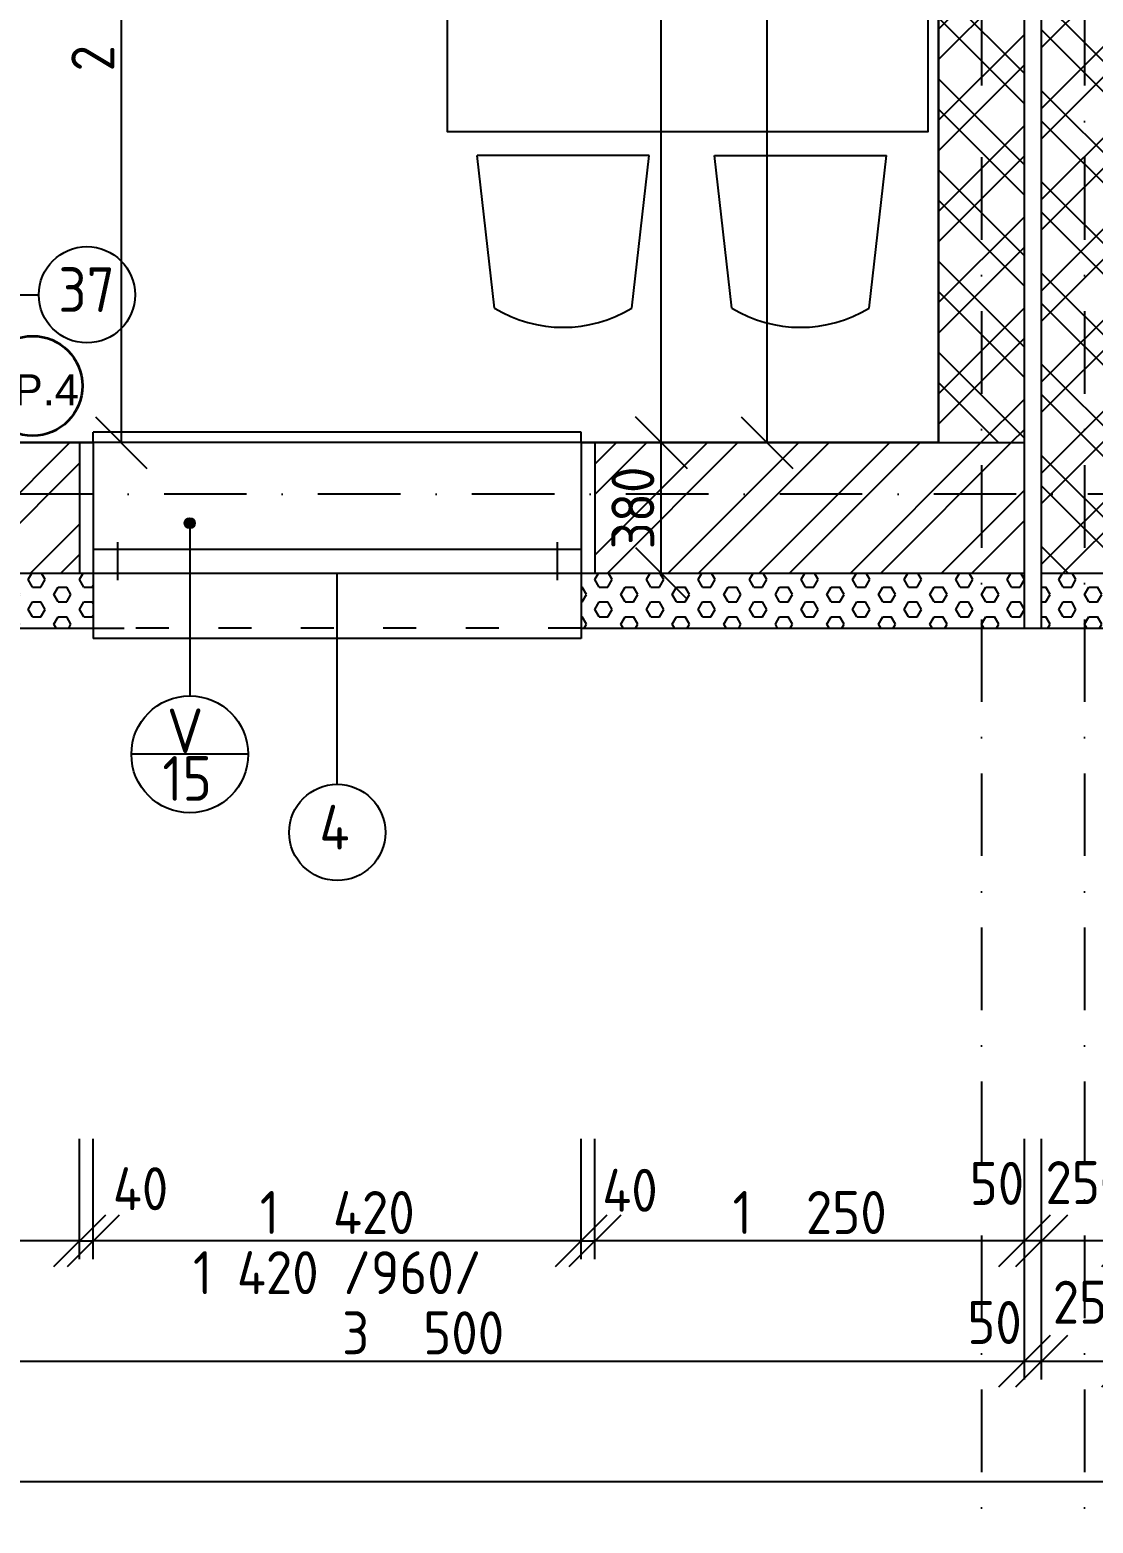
# Model space of a CAD drawing. Extents: x 4511820 to 5180432, y -1526536 to -944957.
# Drawn here: x 5119868 to 5122962, y -1126607 to -1122264 of the extents above; entities that cross this region are included whole.
import ezdxf

# ---------------------------------------------------------------- set-up
doc = ezdxf.new("R2010")
doc.units = 0
doc.header["$MEASUREMENT"] = 0
doc.linetypes.add('ACAD_ISO03W100', pattern=[30, 12, -18])
doc.linetypes.add('BODKOCIARKOVANA_3', pattern=[5.6, 3, -1.3, 0, -1.3])
doc.layers.get('0').update_dxf_attribs({"linetype": 'CONTINUOUS'})
doc.layers.get('Defpoints').update_dxf_attribs({"color": 61, "linetype": 'CONTINUOUS'})
for name, color, linetype in [('KÓTY', 4, 'CONTINUOUS'), ('MÚRY', 1, 'CONTINUOUS'), ('OKNÁ', 143, 'CONTINUOUS'), ('osi', 253, 'CONTINUOUS'), ('Plochy', 41, 'CONTINUOUS'), ('TENKÁ', 7, 'CONTINUOUS'), ('ZARIADENIE', 47, 'CONTINUOUS'), ('ŠRAFY', 82, 'CONTINUOUS')]:
    doc.layers.add(name, color=color, linetype=linetype)
doc.layers.add('preklady', color=74, linetype='CONTINUOUS', lineweight=35)
doc.styles.add('ARIAL', font='arial.ttf')
doc.styles.add('STYLE1', font='isocp.shx')
doc.dimstyles.new('STANDARD-50', dxfattribs={"dimtxt": 125, "dimasz": 150, "dimexe": 10, "dimexo": 200, "dimgap": 20, "dimtad": 1, "dimdsep": 46, "dimlunit": 6, "dimtxsty": 'STYLE1', "dimblk1": 'OBLIQUE', "dimblk2": 'OBLIQUE', "dimsah": 1, "dimcen": 2.5, "dimse1": 1, "dimse2": 1, "dimadec": 0, "dimazin": 0, "dimtfac": 1, "dimtmove": 1, "dimatfit": 3, "dimldrblk": 'OBLIQUE', "dimfxl": 1, "dimtolj": 1, "dimtzin": 0, "dimarcsym": 0})
pattern_1 = [(45, (584112, 91563.12), (-132.5825215, 132.5825215), []), (45, (584200.39, 91563.12), (-132.5825215, 132.5825215), [])]
pattern_2 = [(135, (515810.9, 43955.85), (-132.5825215, -132.5825215), []), (135, (515810.9, 44044.24), (-132.5825215, -132.5825215), [])]

# ---------------------------------------------------------------- blocks, each defined once
blk = doc.blocks.new('_OBLIQUE')
at = {"color": 0, "linetype": 'ByBlock'}
blk.add_line((-0.5, -0.5), (0.5, 0.5), dxfattribs=at)
blk = doc.blocks.new('*D12625')
at = {"layer": 'Defpoints', "color": 0}
for p in [(5109612.5, -1122298.2), (5142602.5, -1123738.2), (5142602.5, -1126486.1)]:
    blk.add_point(p, dxfattribs=at)
at = {"layer": 'KÓTY', "color": 0, "lineweight": -2}
blk.add_line((5109612.5, -1126486.1), (5142602.5, -1126486.1), dxfattribs=at)
at = {"layer": 'KÓTY', "color": 0, "linetype": 'ByBlock', "lineweight": -2, "xscale": 150, "yscale": 150, "zscale": 150, "rotation": 180}
blk.add_blockref('_OBLIQUE', (5109612.5, -1126486.1), dxfattribs=at)
at = {"layer": 'KÓTY', "color": 0, "linetype": 'ByBlock', "lineweight": -2, "xscale": 150, "yscale": 150, "zscale": 150}
blk.add_blockref('_OBLIQUE', (5142602.5, -1126486.1), dxfattribs=at)
at = {"layer": 'KÓTY', "color": 0, "insert": (5126107.5, -1126403.6), "char_height": 125, "attachment_point": 5, "style": 'STYLE1'}
blk.add_mtext('\\A1;32ﾠ990', dxfattribs=at)
blk = doc.blocks.new('*D12634')
at = {"layer": 'Defpoints', "color": 0}
for p in [(5119262.5, -1122404.2), (5122762.5, -1123844.2), (5122762.5, -1126136.1)]:
    blk.add_point(p, dxfattribs=at)
at = {"layer": 'KÓTY', "color": 0, "lineweight": -2}
blk.add_line((5119262.5, -1126136.1), (5122762.5, -1126136.1), dxfattribs=at)
at = {"layer": 'KÓTY', "color": 0, "linetype": 'ByBlock', "lineweight": -2, "xscale": 150, "yscale": 150, "zscale": 150, "rotation": 180}
blk.add_blockref('_OBLIQUE', (5119262.5, -1126136.1), dxfattribs=at)
at = {"layer": 'KÓTY', "color": 0, "linetype": 'ByBlock', "lineweight": -2, "xscale": 150, "yscale": 150, "zscale": 150}
blk.add_blockref('_OBLIQUE', (5122762.5, -1126136.1), dxfattribs=at)
at = {"layer": 'KÓTY', "color": 0, "insert": (5121012.5, -1126053.6), "char_height": 125, "attachment_point": 5, "style": 'STYLE1'}
blk.add_mtext('\\A1;3ﾠ500', dxfattribs=at)
blk = doc.blocks.new('*D12635')
at = {"layer": 'Defpoints', "color": 0}
for p in [(5122762.5, -1123844.2), (5122812.5, -1123844.2), (5122812.5, -1126136.1)]:
    blk.add_point(p, dxfattribs=at)
at = {"layer": 'KÓTY', "color": 0, "lineweight": -2}
blk.add_line((5122762.5, -1126136.1), (5122812.5, -1126136.1), dxfattribs=at)
at = {"layer": 'KÓTY', "color": 0, "linetype": 'ByBlock', "lineweight": -2, "xscale": 150, "yscale": 150, "zscale": 150, "rotation": 180}
blk.add_blockref('_OBLIQUE', (5122762.5, -1126136.1), dxfattribs=at)
at = {"layer": 'KÓTY', "color": 0, "linetype": 'ByBlock', "lineweight": -2, "xscale": 150, "yscale": 150, "zscale": 150}
blk.add_blockref('_OBLIQUE', (5122812.5, -1126136.1), dxfattribs=at)
at = {"layer": 'KÓTY', "color": 0, "insert": (5122675.5, -1126023.5), "char_height": 125, "attachment_point": 5, "style": 'STYLE1'}
blk.add_mtext('\\A1;50', dxfattribs=at)
blk = doc.blocks.new('*D12636')
at = {"layer": 'Defpoints', "color": 0}
for p in [(5122812.5, -1123844.2), (5123062.5, -1123844.2), (5123062.5, -1126136.1)]:
    blk.add_point(p, dxfattribs=at)
at = {"layer": 'KÓTY', "color": 0, "lineweight": -2}
blk.add_line((5122812.5, -1126136.1), (5123062.5, -1126136.1), dxfattribs=at)
at = {"layer": 'KÓTY', "color": 0, "linetype": 'ByBlock', "lineweight": -2, "xscale": 150, "yscale": 150, "zscale": 150, "rotation": 180}
blk.add_blockref('_OBLIQUE', (5122812.5, -1126136.1), dxfattribs=at)
at = {"layer": 'KÓTY', "color": 0, "linetype": 'ByBlock', "lineweight": -2, "xscale": 150, "yscale": 150, "zscale": 150}
blk.add_blockref('_OBLIQUE', (5123062.5, -1126136.1), dxfattribs=at)
at = {"layer": 'KÓTY', "color": 0, "insert": (5122962.5, -1125964.5), "char_height": 125, "attachment_point": 5, "style": 'STYLE1'}
blk.add_mtext('\\A1;250', dxfattribs=at)
blk = doc.blocks.new('*D12658')
at = {"layer": 'Defpoints', "color": 0}
for p in [(5123062.5, -1122416.7), (5122812.5, -1123844.2), (5122812.5, -1125786.1)]:
    blk.add_point(p, dxfattribs=at)
at = {"layer": 'KÓTY', "color": 0, "lineweight": -2}
blk.add_line((5123062.5, -1125786.1), (5122812.5, -1125786.1), dxfattribs=at)
at = {"layer": 'KÓTY', "color": 0, "linetype": 'ByBlock', "lineweight": -2, "xscale": 150, "yscale": 150, "zscale": 150, "rotation": 180}
blk.add_blockref('_OBLIQUE', (5122812.5, -1125786.1), dxfattribs=at)
at = {"layer": 'KÓTY', "color": 0, "linetype": 'ByBlock', "lineweight": -2, "xscale": 150, "yscale": 150, "zscale": 150}
blk.add_blockref('_OBLIQUE', (5123062.5, -1125786.1), dxfattribs=at)
at = {"layer": 'KÓTY', "color": 0, "insert": (5122941.5, -1125616.5), "char_height": 125, "attachment_point": 5, "style": 'STYLE1'}
blk.add_mtext('\\A1;250', dxfattribs=at)
blk = doc.blocks.new('*D12659')
at = {"layer": 'Defpoints', "color": 0}
for p in [(5122762.5, -1123844.2), (5122812.5, -1123844.2), (5122762.5, -1125786.1)]:
    blk.add_point(p, dxfattribs=at)
at = {"layer": 'KÓTY', "color": 0, "lineweight": -2}
blk.add_line((5122812.5, -1125786.1), (5122762.5, -1125786.1), dxfattribs=at)
at = {"layer": 'KÓTY', "color": 0, "linetype": 'ByBlock', "lineweight": -2, "xscale": 150, "yscale": 150, "zscale": 150, "rotation": 180}
blk.add_blockref('_OBLIQUE', (5122762.5, -1125786.1), dxfattribs=at)
at = {"layer": 'KÓTY', "color": 0, "linetype": 'ByBlock', "lineweight": -2, "xscale": 150, "yscale": 150, "zscale": 150}
blk.add_blockref('_OBLIQUE', (5122812.5, -1125786.1), dxfattribs=at)
at = {"layer": 'KÓTY', "color": 0, "insert": (5122682.5, -1125619), "char_height": 125, "attachment_point": 5, "style": 'STYLE1'}
blk.add_mtext('\\A1;50', dxfattribs=at)
blk = doc.blocks.new('*D12660')
at = {"layer": 'Defpoints', "color": 0}
for p in [(5121512.5, -1123844.2), (5122762.5, -1123844.2), (5121512.5, -1125786.1)]:
    blk.add_point(p, dxfattribs=at)
at = {"layer": 'KÓTY', "color": 0, "lineweight": -2}
blk.add_line((5122762.5, -1125786.1), (5121512.5, -1125786.1), dxfattribs=at)
at = {"layer": 'KÓTY', "color": 0, "linetype": 'ByBlock', "lineweight": -2, "xscale": 150, "yscale": 150, "zscale": 150, "rotation": 180}
blk.add_blockref('_OBLIQUE', (5121512.5, -1125786.1), dxfattribs=at)
at = {"layer": 'KÓTY', "color": 0, "linetype": 'ByBlock', "lineweight": -2, "xscale": 150, "yscale": 150, "zscale": 150}
blk.add_blockref('_OBLIQUE', (5122762.5, -1125786.1), dxfattribs=at)
at = {"layer": 'KÓTY', "color": 0, "insert": (5122137.5, -1125703.6), "char_height": 125, "attachment_point": 5, "style": 'STYLE1'}
blk.add_mtext('\\A1;1ﾠ250', dxfattribs=at)
blk = doc.blocks.new('*D12661')
at = {"layer": 'Defpoints', "color": 0}
for p in [(5120052.5, -1123844.2), (5121472.5, -1123844.2), (5120052.5, -1125786.1)]:
    blk.add_point(p, dxfattribs=at)
at = {"layer": 'KÓTY', "color": 0, "lineweight": -2}
blk.add_line((5121472.5, -1125786.1), (5120052.5, -1125786.1), dxfattribs=at)
at = {"layer": 'KÓTY', "color": 0, "linetype": 'ByBlock', "lineweight": -2, "xscale": 150, "yscale": 150, "zscale": 150, "rotation": 180}
blk.add_blockref('_OBLIQUE', (5120052.5, -1125786.1), dxfattribs=at)
at = {"layer": 'KÓTY', "color": 0, "linetype": 'ByBlock', "lineweight": -2, "xscale": 150, "yscale": 150, "zscale": 150}
blk.add_blockref('_OBLIQUE', (5121472.5, -1125786.1), dxfattribs=at)
at = {"layer": 'KÓTY', "color": 0, "insert": (5120762.5, -1125703.6), "char_height": 125, "attachment_point": 5, "style": 'STYLE1'}
blk.add_mtext('\\A1;1ﾠ420', dxfattribs=at)
blk = doc.blocks.new('*D12662')
at = {"layer": 'Defpoints', "color": 0}
for p in [(5119262.5, -1123844.2), (5120012.5, -1123844.2), (5119262.5, -1125786.1)]:
    blk.add_point(p, dxfattribs=at)
at = {"layer": 'KÓTY', "color": 0, "lineweight": -2}
blk.add_line((5120012.5, -1125786.1), (5119262.5, -1125786.1), dxfattribs=at)
at = {"layer": 'KÓTY', "color": 0, "linetype": 'ByBlock', "lineweight": -2, "xscale": 150, "yscale": 150, "zscale": 150, "rotation": 180}
blk.add_blockref('_OBLIQUE', (5119262.5, -1125786.1), dxfattribs=at)
at = {"layer": 'KÓTY', "color": 0, "linetype": 'ByBlock', "lineweight": -2, "xscale": 150, "yscale": 150, "zscale": 150}
blk.add_blockref('_OBLIQUE', (5120012.5, -1125786.1), dxfattribs=at)
at = {"layer": 'KÓTY', "color": 0, "insert": (5119637.5, -1125703.6), "char_height": 125, "attachment_point": 5, "style": 'STYLE1'}
blk.add_mtext('\\A1;750', dxfattribs=at)
blk = doc.blocks.new('*D12675')
at = {"layer": 'Defpoints', "color": 0}
for p in [(5120012.5, -1123844.2), (5120052.5, -1123844.2), (5120052.5, -1125786.1)]:
    blk.add_point(p, dxfattribs=at)
at = {"layer": 'KÓTY', "color": 0, "lineweight": -2}
blk.add_line((5120012.5, -1125786.1), (5120052.5, -1125786.1), dxfattribs=at)
at = {"layer": 'KÓTY', "color": 0, "linetype": 'ByBlock', "lineweight": -2, "xscale": 150, "yscale": 150, "zscale": 150, "rotation": 180}
blk.add_blockref('_OBLIQUE', (5120012.5, -1125786.1), dxfattribs=at)
at = {"layer": 'KÓTY', "color": 0, "linetype": 'ByBlock', "lineweight": -2, "xscale": 150, "yscale": 150, "zscale": 150}
blk.add_blockref('_OBLIQUE', (5120052.5, -1125786.1), dxfattribs=at)
at = {"layer": 'KÓTY', "color": 0, "insert": (5120190, -1125634.5), "char_height": 125, "attachment_point": 5, "style": 'STYLE1'}
blk.add_mtext('\\A1;40', dxfattribs=at)
blk = doc.blocks.new('*D12676')
at = {"layer": 'Defpoints', "color": 0}
for p in [(5121472.5, -1123844.2), (5121512.5, -1123844.2), (5121512.5, -1125786.1)]:
    blk.add_point(p, dxfattribs=at)
at = {"layer": 'KÓTY', "color": 0, "lineweight": -2}
blk.add_line((5121472.5, -1125786.1), (5121512.5, -1125786.1), dxfattribs=at)
at = {"layer": 'KÓTY', "color": 0, "linetype": 'ByBlock', "lineweight": -2, "xscale": 150, "yscale": 150, "zscale": 150, "rotation": 180}
blk.add_blockref('_OBLIQUE', (5121472.5, -1125786.1), dxfattribs=at)
at = {"layer": 'KÓTY', "color": 0, "linetype": 'ByBlock', "lineweight": -2, "xscale": 150, "yscale": 150, "zscale": 150}
blk.add_blockref('_OBLIQUE', (5121512.5, -1125786.1), dxfattribs=at)
at = {"layer": 'KÓTY', "color": 0, "insert": (5121614.5, -1125639), "char_height": 125, "attachment_point": 5, "style": 'STYLE1'}
blk.add_mtext('\\A1;40', dxfattribs=at)
blk = doc.blocks.new('JED STOL140-85')
at = {"layer": 'ZARIADENIE'}
for p, q in [((4444962.8, -1326820.6), (4444912.8, -1327264.7)), ((4445362.8, -1326820.6), (4445412.8, -1327264.7)), ((4445653.3, -1326820.6), (4445603.3, -1327264.7)), ((4446053.3, -1326820.6), (4446103.3, -1327264.7)), ((4445412.8, -1327264.7), (4444912.8, -1327264.7)), ((4445603.3, -1327264.7), (4446103.3, -1327264.7)), ((4444962.8, -1328698.1), (4444912.8, -1328253.9)), ((4445412.8, -1328253.9), (4444912.8, -1328253.9)), ((4445362.8, -1328698.1), (4445412.8, -1328253.9)), ((4445653.3, -1328698.1), (4445603.3, -1328253.9)), ((4445603.3, -1328253.9), (4446103.3, -1328253.9)), ((4446053.3, -1328698.1), (4446103.3, -1328253.9))]:
    blk.add_line(p, q, dxfattribs=at)
blk.add_lwpolyline([(4446225.2, -1327334.3), (4444825.2, -1327334.3), (4444825.2, -1328184.3), (4446225.2, -1328184.3)], close=True, dxfattribs=at)
for centre, start, end in [((4445162.8, -1327150.6), 58.7834, 121.2166), ((4445853.3, -1327150.6), 58.7834, 121.2166), ((4445162.8, -1328368.1), 238.7834, 301.2166), ((4445853.3, -1328368.1), 238.7834, 301.2166)]:
    blk.add_arc(centre, 385.9, start, end, dxfattribs=at)
blk = doc.blocks.new('*D17851')
at = {"layer": 'Defpoints', "color": 0}
for p in [(5121705.5, -1123464.2), (5121705.5, -1123464.2), (5121705.5, -1123844.2)]:
    blk.add_point(p, dxfattribs=at)
at = {"layer": 'KÓTY', "color": 0, "lineweight": -2}
blk.add_line((5121705.5, -1123844.2), (5121705.5, -1123464.2), dxfattribs=at)
at = {"layer": 'KÓTY', "color": 0, "linetype": 'ByBlock', "lineweight": -2, "xscale": 150, "yscale": 150, "zscale": 150}
for p, rotation in [((5121705.5, -1123464.2), 90), ((5121705.5, -1123844.2), 270)]:
    blk.add_blockref('_OBLIQUE', p, dxfattribs=dict(at, rotation=rotation))
at = {"layer": 'KÓTY', "color": 0, "insert": (5121623, -1123654.2), "char_height": 125, "attachment_point": 5, "rotation": 90, "style": 'STYLE1'}
blk.add_mtext('\\A1;380', dxfattribs=at)
blk = doc.blocks.new('*D17852')
at = {"layer": 'Defpoints', "color": 0}
for p in [(5121705.5, -1118404.2), (5121705.5, -1118404.2), (5121705.5, -1123464.2)]:
    blk.add_point(p, dxfattribs=at)
at = {"layer": 'KÓTY', "color": 0, "lineweight": -2}
blk.add_line((5121705.5, -1123464.2), (5121705.5, -1118404.2), dxfattribs=at)
at = {"layer": 'KÓTY', "color": 0, "linetype": 'ByBlock', "lineweight": -2, "xscale": 150, "yscale": 150, "zscale": 150}
for p, rotation in [((5121705.5, -1118404.2), 90), ((5121705.5, -1123464.2), 270)]:
    blk.add_blockref('_OBLIQUE', p, dxfattribs=dict(at, rotation=rotation))
at = {"layer": 'KÓTY', "color": 0, "insert": (5121623, -1120934.2), "char_height": 125, "attachment_point": 5, "rotation": 90, "style": 'STYLE1'}
blk.add_mtext('\\A1;5ﾠ060', dxfattribs=at)
blk = doc.blocks.new('*D17877')
at = {"layer": 'Defpoints', "color": 0}
for p in [(5120597.5, -1120829.2), (5120133.5, -1123464.2), (5120597.5, -1123464.2)]:
    blk.add_point(p, dxfattribs=at)
at = {"layer": 'KÓTY', "color": 0, "lineweight": -2}
blk.add_line((5120133.5, -1120829.2), (5120133.5, -1123464.2), dxfattribs=at)
at = {"layer": 'KÓTY', "color": 0, "linetype": 'ByBlock', "lineweight": -2, "xscale": 150, "yscale": 150, "zscale": 150}
for p, rotation in [((5120133.5, -1120829.2), 90), ((5120133.5, -1123464.2), 270)]:
    blk.add_blockref('_OBLIQUE', p, dxfattribs=dict(at, rotation=rotation))
at = {"layer": 'KÓTY', "color": 0, "insert": (5120051, -1122146.7), "char_height": 125, "attachment_point": 5, "rotation": 90, "style": 'STYLE1'}
blk.add_mtext('\\A1;2ﾠ635', dxfattribs=at)
blk = doc.blocks.new('*D17900')
at = {"layer": 'Defpoints', "color": 0}
for p in [(5122282.5, -1119584.2), (5122013, -1123464.2), (5122282.5, -1123464.2)]:
    blk.add_point(p, dxfattribs=at)
at = {"layer": 'KÓTY', "color": 0, "lineweight": -2}
blk.add_line((5122013, -1119584.2), (5122013, -1123464.2), dxfattribs=at)
at = {"layer": 'KÓTY', "color": 0, "linetype": 'ByBlock', "lineweight": -2, "xscale": 150, "yscale": 150, "zscale": 150}
for p, rotation in [((5122013, -1119584.2), 90), ((5122013, -1123464.2), 270)]:
    blk.add_blockref('_OBLIQUE', p, dxfattribs=dict(at, rotation=rotation))
at = {"layer": 'KÓTY', "color": 0, "insert": (5121930.5, -1121524.2), "char_height": 125, "attachment_point": 5, "rotation": 90, "style": 'STYLE1'}
blk.add_mtext('\\A1;3ﾠ880', dxfattribs=at)

msp = doc.modelspace()

# ---------------------------------------------------------------- hatches: boundary and pattern name
at = {"layer": 'TENKÁ'}
h = msp.add_hatch(color=256, dxfattribs=at)
h.dxf.hatch_style = 1
h.paths.add_polyline_path([(5120333.234, -1123713.518, 2.41421356), (5120318.234, -1123698.518, 0.41421356)])
at = {"layer": 'ŠRAFY'}
h = msp.add_hatch(dxfattribs=at)
h.set_pattern_fill('ANSI32', color=256, scale=500)
h.set_pattern_definition(pattern_1)
h.paths.add_polyline_path([(5122762.5, -1110544.191), (5122512.5, -1110544.191), (5122512.5, -1114679.191), (5122512.5, -1114794.191), (5122512.5, -1115894.191), (5122512.5, -1116009.191), (5122512.5, -1118264.191), (5122512.5, -1118404.191), (5122512.5, -1119124.191), (5122512.5, -1119204.191), (5122512.5, -1119504.191), (5122512.5, -1119584.191), (5122512.5, -1123464.191), (5122762.5, -1123464.191)])
h = msp.add_hatch(dxfattribs=at)
h.set_pattern_fill('ANSI32', color=256, scale=500, angle=90)
h.set_pattern_definition(pattern_2)
h.paths.add_polyline_path([(5122762.5, -1110544.191), (5122512.5, -1110544.191), (5122512.5, -1114679.191), (5122512.5, -1114794.191), (5122512.5, -1115894.191), (5122512.5, -1116009.191), (5122512.5, -1118264.191), (5122512.5, -1118404.191), (5122512.5, -1119124.191), (5122512.5, -1119204.191), (5122512.5, -1119504.191), (5122512.5, -1119584.191), (5122512.5, -1123464.191), (5122762.5, -1123464.191)])
h = msp.add_hatch(dxfattribs=at)
h.set_pattern_fill('ANSI32', color=256, scale=500)
h.set_pattern_definition(pattern_1)
h.paths.add_polyline_path([(5123062.5, -1120020.638), (5123062.5, -1118174.191), (5123062.5, -1118059.191), (5123062.5, -1115809.191), (5123062.5, -1115694.191), (5123062.5, -1114694.191), (5123062.5, -1114579.191), (5123062.5, -1110544.191), (5122812.5, -1110544.191), (5122812.5, -1123844.191), (5123062.5, -1123844.191), (5123062.5, -1122404.191), (5123062.5, -1122229.191), (5123062.5, -1122214.191)])
h = msp.add_hatch(dxfattribs=at)
h.set_pattern_fill('ANSI32', color=256, scale=500, angle=90)
h.set_pattern_definition(pattern_2)
h.paths.add_polyline_path([(5123062.5, -1120020.638), (5123062.5, -1118174.191), (5123062.5, -1118059.191), (5123062.5, -1115809.191), (5123062.5, -1115694.191), (5123062.5, -1114694.191), (5123062.5, -1114579.191), (5123062.5, -1110544.191), (5122812.5, -1110544.191), (5122812.5, -1123844.191), (5123062.5, -1123844.191), (5123062.5, -1122404.191), (5123062.5, -1122229.191), (5123062.5, -1122214.191)])
h = msp.add_hatch(dxfattribs=at)
h.set_pattern_fill('HEX', color=256, scale=200)
h.paths.add_polyline_path([(5123062.5, -1122404.191), (5123062.5, -1123844.191), (5122812.5, -1123844.191), (5122812.5, -1124004.191), (5123012.5, -1124004.191), (5123062.5, -1124004.191), (5123262.5, -1124004.191), (5123262.5, -1122604.191), (5123509.145, -1122604.191), (5123617.5, -1122604.191), (5123617.5, -1122404.191)])
h = msp.add_hatch(dxfattribs=at)
h.set_pattern_fill('HEX', color=256, scale=200)
h.paths.add_polyline_path([(5120052.5, -1124004.191), (5120052.5, -1123844.191), (5120012.5, -1123844.191), (5119262.5, -1123844.191), (5119262.5, -1123464.191), (5119062.5, -1123464.191), (5119062.5, -1124004.191), (5119262.5, -1124004.191), (5119312.5, -1124004.191)])
h = msp.add_hatch(dxfattribs=at)
h.set_pattern_fill('ANSI32', color=256, scale=500)
h.set_pattern_definition(pattern_1)
h.paths.add_polyline_path([(5119262.5, -1123844.191), (5120012.5, -1123844.191), (5120012.5, -1123464.191), (5119437.5, -1123464.191), (5119332.5, -1123464.191), (5119262.5, -1123464.191)])
h = msp.add_hatch(dxfattribs=at)
h.set_pattern_fill('ANSI32', color=256, scale=500)
h.set_pattern_definition(pattern_1)
h.paths.add_polyline_path([(5122762.5, -1123844.191), (5122762.5, -1123464.191), (5122512.5, -1123464.191), (5121512.5, -1123464.191), (5121512.5, -1123844.191)])
h = msp.add_hatch(dxfattribs=at)
h.set_pattern_fill('HEX', color=256, scale=200)
h.paths.add_polyline_path([(5121512.5, -1123844.191), (5121472.5, -1123844.191), (5121472.5, -1124004.191), (5122762.5, -1124004.191), (5122762.5, -1123844.191)])

# ---------------------------------------------------------------- linework, layer by layer
at = {"layer": 'KÓTY', "ltscale": 25}
for p, q in [((5120012.5, -1125839.549), (5120012.5, -1125489.549)), ((5120052.5, -1125839.549), (5120052.5, -1125489.549)), ((5121472.5, -1125839.549), (5121472.5, -1125489.549)), ((5121512.5, -1125839.549), (5121512.5, -1125489.549)), ((5122762.5, -1125839.549), (5122762.5, -1125489.549)), ((5122812.5, -1125839.549), (5122812.5, -1125489.549)), ((5122762.5, -1126189.549), (5122762.5, -1125839.549)), ((5122812.5, -1126189.549), (5122812.5, -1125839.549))]:
    msp.add_line(p, q, dxfattribs=at)
at = {"layer": 'MÚRY'}
for p, q in [((5122512.5, -1123464.191), (5122512.5, -1119584.191)), ((5119062.5, -1123464.191), (5120052.5, -1123464.191)), ((5120052.5, -1123464.191), (5120052.5, -1124004.191)), ((5121472.5, -1123464.191), (5122512.5, -1123464.191)), ((5121472.5, -1123464.191), (5121472.5, -1124004.191)), ((5119062.5, -1124004.191), (5120142.5, -1124004.191)), ((5121472.5, -1124004.191), (5123262.5, -1124004.191))]:
    msp.add_line(p, q, dxfattribs=at)
at = {"layer": 'OKNÁ', "ltscale": 0.25}
for p, q in [((5118943.146, -1123034.191), (5119893.909, -1123034.191)), ((5120122.5, -1123754.191), (5120122.5, -1123864.191)), ((5120122.5, -1123754.191), (5120122.5, -1123864.191)), ((5121402.5, -1123754.191), (5121402.5, -1123864.191)), ((5121402.5, -1123754.191), (5121402.5, -1123864.191)), ((5120052.5, -1123774.191), (5121472.5, -1123774.191)), ((5120052.5, -1123844.191), (5121472.5, -1123844.191)), ((5120762.5, -1124458.045), (5120762.5, -1123844.191))]:
    msp.add_line(p, q, dxfattribs=at)
for centre in [(5120033.909, -1123034.191), (5120762.5, -1124598.045)]:
    msp.add_circle(centre, 140, dxfattribs=at)
at = {"layer": 'osi', "linetype": 'BODKOCIARKOVANA_3', "ltscale": 80}
for p, q in [((5122637.5, -1109191.097), (5122637.5, -1141119)), ((5122937.5, -1109191.097), (5122937.5, -1141119)), ((5157242.5, -1123614.191), (5093572.5, -1123614.191))]:
    msp.add_line(p, q, dxfattribs=at)
at = {"layer": 'Plochy'}
msp.add_lwpolyline([(5116172.5, -1116079.191), (5119098, -1116079.191), (5119262.5, -1116079.191), (5119262.5, -1119079.191), (5119377.5, -1119079.191), (5119377.5, -1118404.191), (5122512.5, -1118404.191), (5122512.5, -1119124.191), (5122282.5, -1119124.191), (5122282.5, -1119584.191), (5122512.5, -1119584.191), (5122512.5, -1123464.191), (5119437.5, -1123464.191), (5119437.5, -1122229.191), (5116172.5, -1122229.191)], close=True, dxfattribs=at)
at = {"layer": 'preklady', "ltscale": 0.25}
msp.add_circle((5119876, -1123299.191), 145, dxfattribs=at)
at = {"layer": 'TENKÁ'}
for p, q in [((5122762.5, -1124004.191), (5122762.5, -1110004.191)), ((5122812.5, -1124004.191), (5122812.5, -1110004.191)), ((5120012.5, -1123464.191), (5120012.5, -1123844.191)), ((5121512.5, -1123464.191), (5121512.5, -1123844.191)), ((5122512.5, -1123464.191), (5122762.5, -1123464.191)), ((5119262.5, -1123844.191), (5120052.5, -1123844.191)), ((5121472.5, -1123844.191), (5122762.5, -1123844.191)), ((5122812.5, -1123844.191), (5123062.5, -1123844.191))]:
    msp.add_line(p, q, dxfattribs=at)
at = {"layer": 'TENKÁ', "ltscale": 0.25}
for p, q in [((5121472.5, -1123434.191), (5120052.5, -1123434.191)), ((5120052.5, -1123464.191), (5120052.5, -1123434.191)), ((5121472.5, -1123464.191), (5121472.5, -1123434.191)), ((5120333.234, -1123698.518), (5120333.234, -1124200.921)), ((5120052.5, -1124004.191), (5120052.5, -1124034.191)), ((5121472.5, -1124004.191), (5121472.5, -1124034.191)), ((5121472.5, -1124034.191), (5120052.5, -1124034.191)), ((5120503.234, -1124370.921), (5120163.234, -1124370.921))]:
    msp.add_line(p, q, dxfattribs=at)
at = {"layer": 'TENKÁ', "linetype": 'ACAD_ISO03W100', "ltscale": 8}
for p, q in [((5121472.5, -1123464.191), (5120052.5, -1123464.191)), ((5121472.5, -1124004.191), (5120052.5, -1124004.191))]:
    msp.add_line(p, q, dxfattribs=at)
at = {"layer": 'TENKÁ'}
msp.add_circle((5120333.234, -1123698.518), 15, dxfattribs=at)
at = {"layer": 'TENKÁ', "ltscale": 0.25}
msp.add_circle((5120333.234, -1124370.921), 170, dxfattribs=at)

# ---------------------------------------------------------------- block references
at = {"layer": 'ZARIADENIE'}
msp.add_blockref('JED STOL140-85', (676257.332, 205625.147), dxfattribs=at)

# ---------------------------------------------------------------- texts
at = {"layer": 'KÓTY', "insert": (5120762.5, -1125878.604), "char_height": 125, "attachment_point": 5, "style": 'STYLE1'}
msp.add_mtext('\\A1;1 420 /960/', dxfattribs=at)
at = {"layer": 'preklady', "linetype": 'Continuous', "lineweight": 20, "style": 'ARIAL'}
msp.add_text('KP.4', height=90, dxfattribs=at).set_placement((5119737.736, -1123355.448))
at = {"layer": 'TENKÁ', "style": 'STYLE1'}
for s, p in [('37', (5119950.878, -1123084.191)), ('V', (5120267.204, -1124367.421)), ('15', (5120253.704, -1124506.058)), ('4', (5120710.47, -1124648.045))]:
    msp.add_text(s, height=130, dxfattribs=at).set_placement(p)

# ---------------------------------------------------------------- dimensions: what is measured, and where the dimension line sits
at = {"layer": 'KÓTY'}
for base, p1, p2, picture, middle in [((5121705.5, -1118404.191), (5121705.5, -1123464.191), (5121705.5, -1118404.191), '*D17852', (5121622.957, -1120934.191)), ((5122013, -1123464.191), (5122282.5, -1119584.191), (5122282.5, -1123464.191), '*D17900', (5121930.457, -1121524.191)), ((5120133.5, -1123464.191), (5120597.5, -1120829.191), (5120597.5, -1123464.191), '*D17877', (5120050.957, -1122146.691)), ((5121705.5, -1123464.191), (5121705.5, -1123844.191), (5121705.5, -1123464.191), '*D17851', (5121623, -1123654.191))]:
    dim = msp.add_linear_dim(base=base, p1=p1, p2=p2, angle=90, dimstyle='STANDARD-50', dxfattribs=at)
    dim.commit()
    dim.dimension.update_dxf_attribs({"geometry": picture, "text_midpoint": middle})
for base, p1, p2, picture, middle in [((5142602.5, -1126486.146), (5109612.5, -1122298.191), (5142602.5, -1123738.191), '*D12625', (5126107.5, -1126403.604)), ((5122762.5, -1126136.146), (5119262.5, -1122404.191), (5122762.5, -1123844.191), '*D12634', (5121012.5, -1126053.604)), ((5119262.5, -1125786.146), (5120012.5, -1123844.191), (5119262.5, -1123844.191), '*D12662', (5119637.5, -1125703.646)), ((5120052.5, -1125786.146), (5121472.5, -1123844.191), (5120052.5, -1123844.191), '*D12661', (5120762.5, -1125703.604)), ((5121512.5, -1125786.146), (5122762.5, -1123844.191), (5121512.5, -1123844.191), '*D12660', (5122137.5, -1125703.604))]:
    dim = msp.add_linear_dim(base=base, p1=p1, p2=p2, dimstyle='STANDARD-50', dxfattribs=at)
    dim.commit()
    dim.dimension.update_dxf_attribs({"geometry": picture, "text_midpoint": middle})
for base, p1, p2, picture, middle in [((5122812.5, -1125786.146), (5123062.5, -1122416.691), (5122812.5, -1123844.191), '*D12658', (5122941.5, -1125699)), ((5120052.5, -1125786.146), (5120012.5, -1123844.191), (5120052.5, -1123844.191), '*D12675', (5120190, -1125717)), ((5121512.5, -1125786.146), (5121472.5, -1123844.191), (5121512.5, -1123844.191), '*D12676', (5121614.5, -1125721.5)), ((5122812.5, -1126136.146), (5122762.5, -1123844.191), (5122812.5, -1123844.191), '*D12635', (5122675.5, -1126106)), ((5122762.5, -1125786.146), (5122812.5, -1123844.191), (5122762.5, -1123844.191), '*D12659', (5122682.5, -1125701.5)), ((5123062.5, -1126136.146), (5122812.5, -1123844.191), (5123062.5, -1123844.191), '*D12636', (5122962.5, -1126047))]:
    dim = msp.add_linear_dim(base=base, p1=p1, p2=p2, dimstyle='STANDARD-50', dxfattribs=at)
    dim.commit()
    dim.dimension.update_dxf_attribs({"geometry": picture, "text_midpoint": middle, "dimtype": 160})

doc.saveas('drawing.dxf')
